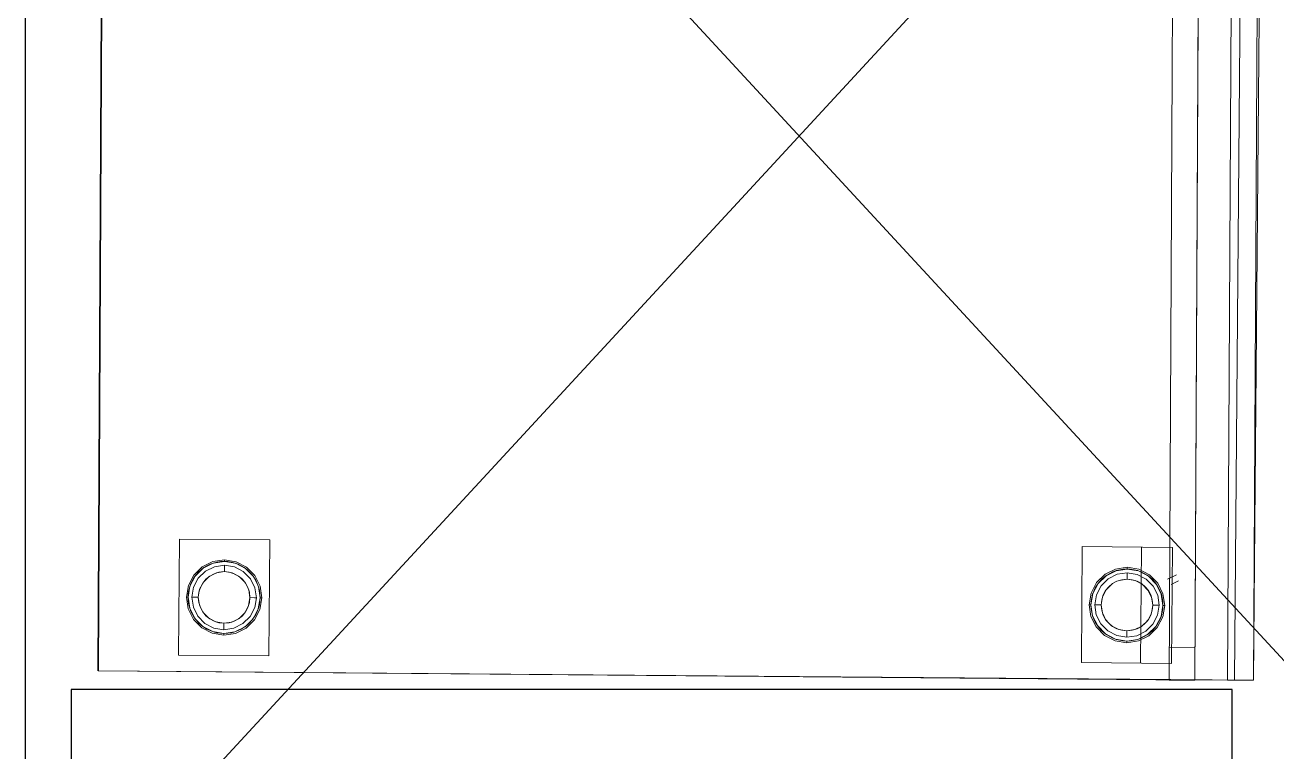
# Model space of a CAD drawing. Header units: millimetres. Extents: x -34838 to 729576, y -214038 to 121482.
# Drawn here: x 726092 to 727062, y -93506 to -92942 of the extents above; entities that cross this region are included whole.
import ezdxf

# ---------------------------------------------------------------- set-up
doc = ezdxf.new("R2010")
doc.units = ezdxf.units.MM
doc.header["$MEASUREMENT"] = 0
for name, color, linetype, lineweight in [('S-Prof__Вентиляція', 106, 'Continuous', 30), ('S-Prof__Обладнання__Обладнання з нержавіючої сталі', 191, 'Continuous', 30), ('S-Prof__Обладнання__Теплове обладнання', 51, 'Continuous', 13)]:
    doc.layers.add(name, color=color, linetype=linetype, lineweight=lineweight)

msp = doc.modelspace()

# ---------------------------------------------------------------- linework, layer by layer
msp.add_3dface([(726153.59, -92414.92, 150), (726148.33, -93443.06), (726148.33, -93443.06, 1780), (726153.59, -92414.92, 1930)])
at = {"layer": 'S-Prof__Вентиляція'}
for p, q in [((726091.69, -92378.18), (726091.69, -93678.18)), ((726091.69, -92378.18), (727291.69, -93678.18)), ((726091.69, -93678.18), (727291.69, -92378.18))]:
    msp.add_line(p, q, dxfattribs=at)
at = {"layer": 'S-Prof__Обладнання__Обладнання з нержавіючої сталі'}
for p, q in [((727027.41, -93457.69), (726127.41, -93457.69)), ((726127.41, -93457.69), (726127.41, -95068.69)), ((727027.41, -95068.69), (727027.41, -93457.69))]:
    msp.add_line(p, q, dxfattribs=at)
at = {"layer": 'S-Prof__Обладнання__Теплове обладнання'}
for centre, radius in [((726246, -93386.16, -84), 27.91), ((726246, -93386.16, -150), 20), ((726945.82, -93392.04, -84), 27.91), ((726945.82, -93392.04, -150), 20)]:
    msp.add_circle(centre, radius, dxfattribs=at)
for points in [[(726153.59, -92414.92, 150), (727003.56, -92422.07, 150), (726998.3, -93450.21, 1780), (726148.33, -93443.06)], [(726998.3, -93450.21, 1780), (726978.6, -93450.21, 1780), (726983.31, -92451.9, 1434.99), (727003.31, -92452.07, 1434.99)], [(726998.3, -93450.21, 1780), (727003.31, -92452.07, 854.94), (727003.31, -92452.07, 150), (726998.3, -93450.21, 1780)], [(726998.3, -93450.21, 1780), (727003.31, -92452.07, 1470), (727003.31, -92452.07, 1930), (726998.3, -93450.21, 1780)], [(727043.95, -93450.21, 1780), (727049.2, -92452.45, 3214.99), (727029.2, -92452.28, 3214.99), (727023.68, -93450.21, 1780)], [(727043.95, -93450.21, 1780), (727029.17, -93450.15, 997.56), (727037.34, -92454.05, 3329), (727052.34, -92454.17, 3329)], [(726210.63, -93430.86, -2), (726210.63, -93430.86), (726211.38, -93340.86), (726211.38, -93340.86, -2)], [(726280.62, -93431.45), (726281.38, -93341.45), (726211.38, -93340.86), (726210.63, -93430.86)], [(726280.62, -93431.45, -2), (726210.63, -93430.86, -2), (726211.38, -93340.86, -2), (726281.38, -93341.45, -2)], [(726281.38, -93341.45, -2), (726211.38, -93340.86, -2), (726211.38, -93340.86), (726281.38, -93341.45)], [(726280.62, -93431.45, -2), (726281.38, -93341.45, -2), (726281.38, -93341.45), (726280.62, -93431.45)], [(726980.44, -93437.33), (726981.2, -93347.34), (726911.2, -93346.75), (726910.44, -93436.75)], [(726980.44, -93437.33, -2), (726910.44, -93436.75, -2), (726911.2, -93346.75, -2), (726981.2, -93347.34, -2)], [(726981.2, -93347.34, -2), (726911.2, -93346.75, -2), (726911.2, -93346.75), (726981.2, -93347.34)], [(726956.33, -93437.13, 1282.99), (726956.33, -93437.13, 1284.99), (726957.08, -93347.13, 1284.99), (726957.08, -93347.13, 1282.99)], [(726280.62, -93431.45, -2), (726280.62, -93431.45), (726210.63, -93430.86), (726210.63, -93430.86, -2)], [(726148.33, -93443.06, -1284.99), (726952.42, -93449.82, -3064.99), (727043.95, -93450.21, 1780), (726148.33, -93443.06, -1284.99)]]:
    msp.add_3dface(points, dxfattribs=at)
for points, invisible_edges in [([(726229.01, -93362.35, -79), (726229.79, -93363.44, -84), (726237.6, -93359.54, -84), (726237.2, -93358.26, -79)], 5), ([(726229.01, -93362.35, -2), (726229.01, -93362.35, -79), (726237.2, -93358.26, -79), (726237.2, -93358.26, -2)], 5), ([(726237.2, -93358.26, -79), (726237.6, -93359.54, -84), (726246.24, -93358.25, -84), (726246.25, -93356.91, -79)], 1), ([(726237.2, -93358.26, -2), (726237.2, -93358.26, -79), (726246.25, -93356.91, -79), (726246.25, -93356.91, -2)], 1), ([(726246.25, -93356.91, -79), (726246.24, -93358.25, -84), (726254.85, -93359.69, -84), (726255.28, -93358.42, -79)], 4), ([(726246.25, -93356.91, -2), (726246.25, -93356.91, -79), (726255.28, -93358.42, -79), (726255.28, -93358.42, -2)], 4), ([(726255.28, -93358.42, -79), (726254.85, -93359.69, -84), (726262.6, -93363.72, -84), (726263.39, -93362.64, -79)], 5), ([(726255.28, -93358.42, -2), (726255.28, -93358.42, -79), (726263.39, -93362.64, -79), (726263.39, -93362.64, -2)], 5), ([(726218.26, -93376.88, -79), (726219.53, -93377.31, -84), (726223.56, -93369.56, -84), (726222.48, -93368.77, -79)], 5), ([(726218.26, -93376.88, -2), (726218.26, -93376.88, -79), (726222.48, -93368.77, -79), (726222.48, -93368.77, -2)], 5), ([(726222.48, -93368.77, -79), (726223.56, -93369.56, -84), (726229.79, -93363.44, -84), (726229.01, -93362.35, -79)], 5), ([(726222.48, -93368.77, -2), (726222.48, -93368.77, -79), (726229.01, -93362.35, -79), (726229.01, -93362.35, -2)], 5), ([(726231.48, -93365.81, -84), (726231.48, -93365.81, -145), (726225.9, -93371.29, -145), (726225.9, -93371.29, -84)], 5), ([(726231.48, -93365.81, -145), (726232.33, -93367, -148.54), (726227.08, -93372.16, -148.54), (726225.9, -93371.29, -145)], 7), ([(726232.33, -93367, -148.54), (726234.38, -93369.88, -150), (726229.92, -93374.27, -150), (726227.08, -93372.16, -148.54)], 13), ([(726238.48, -93362.32, -84), (726238.48, -93362.32, -145), (726231.48, -93365.81, -145), (726231.48, -93365.81, -84)], 5), ([(726238.48, -93362.32, -145), (726238.92, -93363.71, -148.54), (726232.33, -93367, -148.54), (726231.48, -93365.81, -145)], 7), ([(726238.92, -93363.71, -148.54), (726239.98, -93367.08, -150), (726234.38, -93369.88, -150), (726232.33, -93367, -148.54)], 13), ([(726246.21, -93361.16, -84), (726246.21, -93361.16, -145), (726238.48, -93362.32, -145), (726238.48, -93362.32, -84)], 4), ([(726246.21, -93361.16, -145), (726246.2, -93362.62, -148.54), (726238.92, -93363.71, -148.54), (726238.48, -93362.32, -145)], 6), ([(726246.2, -93362.62, -148.54), (726246.17, -93366.16, -150), (726239.98, -93367.08, -150), (726238.92, -93363.71, -148.54)], 12), ([(726253.46, -93363.83, -148.54), (726252.34, -93367.19, -150), (726246.17, -93366.16, -150), (726246.2, -93362.62, -148.54)], 9), ([(726253.93, -93362.45, -145), (726253.46, -93363.83, -148.54), (726246.2, -93362.62, -148.54), (726246.21, -93361.16, -145)], 3), ([(726253.93, -93362.45, -84), (726253.93, -93362.45, -145), (726246.21, -93361.16, -145), (726246.21, -93361.16, -84)], 1), ([(726260, -93367.23, -148.54), (726257.89, -93370.08, -150), (726252.34, -93367.19, -150), (726253.46, -93363.83, -148.54)], 13), ([(726260.87, -93366.06, -145), (726260, -93367.23, -148.54), (726253.46, -93363.83, -148.54), (726253.93, -93362.45, -145)], 7), ([(726260.87, -93366.06, -84), (726260.87, -93366.06, -145), (726253.93, -93362.45, -145), (726253.93, -93362.45, -84)], 5), ([(726265.16, -93372.48, -148.54), (726262.28, -93374.54, -150), (726257.89, -93370.08, -150), (726260, -93367.23, -148.54)], 13), ([(726266.35, -93371.63, -145), (726265.16, -93372.48, -148.54), (726260, -93367.23, -148.54), (726260.87, -93366.06, -145)], 7), ([(726266.35, -93371.63, -84), (726266.35, -93371.63, -145), (726260.87, -93366.06, -145), (726260.87, -93366.06, -84)], 5), ([(726263.39, -93362.64, -79), (726262.6, -93363.72, -84), (726268.72, -93369.94, -84), (726269.81, -93369.16, -79)], 5), ([(726263.39, -93362.64, -2), (726263.39, -93362.64, -79), (726269.81, -93369.16, -79), (726269.81, -93369.16, -2)], 5), ([(726269.81, -93369.16, -79), (726268.72, -93369.94, -84), (726272.62, -93377.76, -84), (726273.9, -93377.35, -79)], 5), ([(726269.81, -93369.16, -2), (726269.81, -93369.16, -79), (726273.9, -93377.35, -79), (726273.9, -93377.35, -2)], 5), ([(726922.3, -93374.65, -79), (726923.38, -93375.45, -84), (726929.61, -93369.32, -84), (726928.83, -93368.23, -79)], 5), ([(726922.3, -93374.65, -2), (726922.3, -93374.65, -79), (726928.83, -93368.23, -79), (726928.83, -93368.23, -2)], 5), ([(726928.83, -93368.23, -79), (726929.61, -93369.32, -84), (726937.42, -93365.43, -84), (726937.02, -93364.15, -79)], 5), ([(726928.83, -93368.23, -2), (726928.83, -93368.23, -79), (726937.02, -93364.15, -79), (726937.02, -93364.15, -2)], 5), ([(726938.3, -93368.2, -145), (726938.74, -93369.6, -148.54), (726932.15, -93372.88, -148.54), (726931.3, -93371.69, -145)], 7), ([(726937.02, -93364.15, -79), (726937.42, -93365.43, -84), (726946.06, -93364.13, -84), (726946.07, -93362.79, -79)], 1), ([(726937.02, -93364.15, -2), (726937.02, -93364.15, -79), (726946.07, -93362.79, -79), (726946.07, -93362.79, -2)], 1), ([(726946.03, -93367.04, -84), (726946.03, -93367.04, -145), (726938.3, -93368.2, -145), (726938.3, -93368.2, -84)], 4), ([(726946.03, -93367.04, -145), (726946.02, -93368.51, -148.54), (726938.74, -93369.6, -148.54), (726938.3, -93368.2, -145)], 6), ([(726946.02, -93368.51, -148.54), (726945.99, -93372.04, -150), (726939.8, -93372.97, -150), (726938.74, -93369.6, -148.54)], 12), ([(726953.28, -93369.72, -148.54), (726952.16, -93373.07, -150), (726945.99, -93372.04, -150), (726946.02, -93368.51, -148.54)], 9), ([(726953.75, -93368.33, -145), (726953.28, -93369.72, -148.54), (726946.02, -93368.51, -148.54), (726946.03, -93367.04, -145)], 3), ([(726953.75, -93368.33, -84), (726953.75, -93368.33, -145), (726946.03, -93367.04, -145), (726946.03, -93367.04, -84)], 1), ([(726946.07, -93362.79, -79), (726946.06, -93364.13, -84), (726954.67, -93365.57, -84), (726955.09, -93364.3, -79)], 4), ([(726946.07, -93362.79, -2), (726946.07, -93362.79, -79), (726955.09, -93364.3, -79), (726955.09, -93364.3, -2)], 4), ([(726959.82, -93373.12, -148.54), (726957.71, -93375.96, -150), (726952.16, -93373.07, -150), (726953.28, -93369.72, -148.54)], 13), ([(726960.69, -93371.94, -145), (726959.82, -93373.12, -148.54), (726953.28, -93369.72, -148.54), (726953.75, -93368.33, -145)], 7), ([(726960.69, -93371.94, -84), (726960.69, -93371.94, -145), (726953.75, -93368.33, -145), (726953.75, -93368.33, -84)], 5), ([(726955.09, -93364.3, -79), (726954.67, -93365.57, -84), (726962.42, -93369.6, -84), (726963.21, -93368.52, -79)], 5), ([(726955.09, -93364.3, -2), (726955.09, -93364.3, -79), (726963.21, -93368.52, -79), (726963.21, -93368.52, -2)], 5), ([(726963.21, -93368.52, -79), (726962.42, -93369.6, -84), (726968.54, -93375.83, -84), (726969.63, -93375.05, -79)], 5), ([(726963.21, -93368.52, -2), (726963.21, -93368.52, -79), (726969.63, -93375.05, -79), (726969.63, -93375.05, -2)], 5), ([(726984.18, -93368.59, 1200.99), (726984.18, -93368.59, 1139.99), (726977.18, -93372.08, 1139.99), (726977.18, -93372.08, 1200.99)], 5), ([(726984.62, -93369.98, 1136.45), (726985.69, -93373.35, 1134.99), (726980.09, -93376.15, 1134.99), (726978.03, -93373.27, 1136.45)], 13), ([(726216.75, -93385.91, -79), (726218.09, -93385.92, -84), (726219.53, -93377.31, -84), (726218.26, -93376.88, -79)], 4), ([(726216.75, -93385.91, -2), (726216.75, -93385.91, -79), (726218.26, -93376.88, -79), (726218.26, -93376.88, -2)], 4), ([(726222.29, -93378.23, -84), (726222.29, -93378.23, -145), (726221, -93385.95, -145), (726221, -93385.95, -84)], 1), ([(726222.29, -93378.23, -145), (726223.68, -93378.7, -148.54), (726222.47, -93385.96, -148.54), (726221, -93385.95, -145)], 3), ([(726225.9, -93371.29, -84), (726225.9, -93371.29, -145), (726222.29, -93378.23, -145), (726222.29, -93378.23, -84)], 5), ([(726225.9, -93371.29, -145), (726227.08, -93372.16, -148.54), (726223.68, -93378.7, -148.54), (726222.29, -93378.23, -145)], 7), ([(726223.68, -93378.7, -148.54), (726227.03, -93379.82, -150), (726226, -93385.99, -150), (726222.47, -93385.96, -148.54)], 9), ([(726227.08, -93372.16, -148.54), (726229.92, -93374.27, -150), (726227.03, -93379.82, -150), (726223.68, -93378.7, -148.54)], 13), ([(726268.45, -93379.07, -148.54), (726265.08, -93380.14, -150), (726262.28, -93374.54, -150), (726265.16, -93372.48, -148.54)], 13), ([(726269.54, -93386.35, -148.54), (726266, -93386.32, -150), (726265.08, -93380.14, -150), (726268.45, -93379.07, -148.54)], 12), ([(726269.84, -93378.63, -145), (726268.45, -93379.07, -148.54), (726265.16, -93372.48, -148.54), (726266.35, -93371.63, -145)], 7), ([(726269.84, -93378.63, -84), (726269.84, -93378.63, -145), (726266.35, -93371.63, -145), (726266.35, -93371.63, -84)], 5), ([(726271, -93386.37, -145), (726269.54, -93386.35, -148.54), (726268.45, -93379.07, -148.54), (726269.84, -93378.63, -145)], 6), ([(726271, -93386.37, -84), (726271, -93386.37, -145), (726269.84, -93378.63, -145), (726269.84, -93378.63, -84)], 4), ([(726273.9, -93377.35, -79), (726272.62, -93377.76, -84), (726273.91, -93386.39, -84), (726275.25, -93386.4, -79)], 1), ([(726273.9, -93377.35, -2), (726273.9, -93377.35, -79), (726275.25, -93386.4, -79), (726275.25, -93386.4, -2)], 1), ([(726918.08, -93382.77, -79), (726919.35, -93383.19, -84), (726923.38, -93375.45, -84), (726922.3, -93374.65, -79)], 5), ([(726918.08, -93382.77, -2), (726918.08, -93382.77, -79), (726922.3, -93374.65, -79), (726922.3, -93374.65, -2)], 5), ([(726925.72, -93377.18, -84), (726925.72, -93377.18, -145), (726922.11, -93384.12, -145), (726922.11, -93384.12, -84)], 5), ([(726925.72, -93377.18, -145), (726926.9, -93378.05, -148.54), (726923.5, -93384.58, -148.54), (726922.11, -93384.12, -145)], 7), ([(726926.9, -93378.05, -148.54), (726929.74, -93380.15, -150), (726926.85, -93385.7, -150), (726923.5, -93384.58, -148.54)], 13), ([(726931.3, -93371.69, -84), (726931.3, -93371.69, -145), (726925.72, -93377.18, -145), (726925.72, -93377.18, -84)], 5), ([(726931.3, -93371.69, -145), (726932.15, -93372.88, -148.54), (726926.9, -93378.05, -148.54), (726925.72, -93377.18, -145)], 7), ([(726932.15, -93372.88, -148.54), (726934.2, -93375.76, -150), (726929.74, -93380.15, -150), (726926.9, -93378.05, -148.54)], 13), ([(726964.98, -93378.37, -148.54), (726962.1, -93380.42, -150), (726957.71, -93375.96, -150), (726959.82, -93373.12, -148.54)], 13), ([(726966.17, -93377.52, -145), (726964.98, -93378.37, -148.54), (726959.82, -93373.12, -148.54), (726960.69, -93371.94, -145)], 7), ([(726966.17, -93377.52, -84), (726966.17, -93377.52, -145), (726960.69, -93371.94, -145), (726960.69, -93371.94, -84)], 5), ([(726968.27, -93384.96, -148.54), (726964.89, -93386.02, -150), (726962.1, -93380.42, -150), (726964.98, -93378.37, -148.54)], 13), ([(726969.66, -93384.52, -145), (726968.27, -93384.96, -148.54), (726964.98, -93378.37, -148.54), (726966.17, -93377.52, -145)], 7), ([(726969.66, -93384.52, -84), (726969.66, -93384.52, -145), (726966.17, -93377.52, -145), (726966.17, -93377.52, -84)], 5), ([(726969.63, -93375.05, -79), (726968.54, -93375.83, -84), (726972.44, -93383.64, -84), (726973.72, -93383.24, -79)], 5), ([(726969.63, -93375.05, -2), (726969.63, -93375.05, -79), (726973.72, -93383.24, -79), (726973.72, -93383.24, -2)], 5), ([(726218.11, -93394.96, -79), (726219.39, -93394.56, -84), (726218.09, -93385.92, -84), (726216.75, -93385.91, -79)], 1), ([(726218.11, -93394.96, -2), (726218.11, -93394.96, -79), (726216.75, -93385.91, -79), (726216.75, -93385.91, -2)], 1), ([(726221, -93385.95, -84), (726221, -93385.95, -145), (726222.16, -93393.68, -145), (726222.16, -93393.68, -84)], 4), ([(726221, -93385.95, -145), (726222.47, -93385.96, -148.54), (726223.56, -93393.24, -148.54), (726222.16, -93393.68, -145)], 6), ([(726222.47, -93385.96, -148.54), (726226, -93385.99, -150), (726226.93, -93392.18, -150), (726223.56, -93393.24, -148.54)], 12), ([(726268.32, -93393.62, -148.54), (726264.97, -93392.5, -150), (726266, -93386.32, -150), (726269.54, -93386.35, -148.54)], 9), ([(726269.71, -93394.08, -145), (726268.32, -93393.62, -148.54), (726269.54, -93386.35, -148.54), (726271, -93386.37, -145)], 3), ([(726269.71, -93394.08, -84), (726269.71, -93394.08, -145), (726271, -93386.37, -145), (726271, -93386.37, -84)], 1), ([(726275.25, -93386.4, -79), (726273.91, -93386.39, -84), (726272.47, -93395, -84), (726273.74, -93395.43, -79)], 4), ([(726275.25, -93386.4, -2), (726275.25, -93386.4, -79), (726273.74, -93395.43, -79), (726273.74, -93395.43, -2)], 4), ([(726916.57, -93391.8, -79), (726917.91, -93391.81, -84), (726919.35, -93383.19, -84), (726918.08, -93382.77, -79)], 4), ([(726916.57, -93391.8, -2), (726916.57, -93391.8, -79), (726918.08, -93382.77, -79), (726918.08, -93382.77, -2)], 4), ([(726922.11, -93384.12, -84), (726922.11, -93384.12, -145), (726920.82, -93391.83, -145), (726920.82, -93391.83, -84)], 1), ([(726922.11, -93384.12, -145), (726923.5, -93384.58, -148.54), (726922.29, -93391.84, -148.54), (726920.82, -93391.83, -145)], 3), ([(726923.5, -93384.58, -148.54), (726926.85, -93385.7, -150), (726925.82, -93391.87, -150), (726922.29, -93391.84, -148.54)], 9), ([(726969.36, -93392.24, -148.54), (726965.82, -93392.21, -150), (726964.89, -93386.02, -150), (726968.27, -93384.96, -148.54)], 12), ([(726970.82, -93392.25, -145), (726969.36, -93392.24, -148.54), (726968.27, -93384.96, -148.54), (726969.66, -93384.52, -145)], 6), ([(726970.82, -93392.25, -84), (726970.82, -93392.25, -145), (726969.66, -93384.52, -145), (726969.66, -93384.52, -84)], 4), ([(726973.72, -93383.24, -79), (726972.44, -93383.64, -84), (726973.73, -93392.28, -84), (726975.07, -93392.29, -79)], 1), ([(726973.72, -93383.24, -2), (726973.72, -93383.24, -79), (726975.07, -93392.29, -79), (726975.07, -93392.29, -2)], 1), ([(726222.2, -93403.15, -79), (726223.29, -93402.37, -84), (726219.39, -93394.56, -84), (726218.11, -93394.96, -79)], 5), ([(726222.2, -93403.15, -2), (726222.2, -93403.15, -79), (726218.11, -93394.96, -79), (726218.11, -93394.96, -2)], 5), ([(726222.16, -93393.68, -145), (726223.56, -93393.24, -148.54), (726226.85, -93399.83, -148.54), (726225.65, -93400.68, -145)], 7), ([(726222.16, -93393.68, -84), (726222.16, -93393.68, -145), (726225.65, -93400.68, -145), (726225.65, -93400.68, -84)], 5), ([(726223.56, -93393.24, -148.54), (726226.93, -93392.18, -150), (726229.72, -93397.78, -150), (726226.85, -93399.83, -148.54)], 13), ([(726226.85, -93399.83, -148.54), (726229.72, -93397.78, -150), (726234.11, -93402.24, -150), (726232.01, -93405.08, -148.54)], 13), ([(726259.68, -93405.31, -148.54), (726257.62, -93402.44, -150), (726262.08, -93398.05, -150), (726264.93, -93400.15, -148.54)], 13), ([(726264.93, -93400.15, -148.54), (726262.08, -93398.05, -150), (726264.97, -93392.5, -150), (726268.32, -93393.62, -148.54)], 13), ([(726266.1, -93401.02, -145), (726264.93, -93400.15, -148.54), (726268.32, -93393.62, -148.54), (726269.71, -93394.08, -145)], 7), ([(726266.1, -93401.02, -84), (726266.1, -93401.02, -145), (726269.71, -93394.08, -145), (726269.71, -93394.08, -84)], 5), ([(726273.74, -93395.43, -79), (726272.47, -93395, -84), (726268.44, -93402.75, -84), (726269.52, -93403.55, -79)], 5), ([(726273.74, -93395.43, -2), (726273.74, -93395.43, -79), (726269.52, -93403.55, -79), (726269.52, -93403.55, -2)], 5), ([(726917.93, -93400.85, -79), (726919.21, -93400.44, -84), (726917.91, -93391.81, -84), (726916.57, -93391.8, -79)], 1), ([(726917.93, -93400.85, -2), (726917.93, -93400.85, -79), (726916.57, -93391.8, -79), (726916.57, -93391.8, -2)], 1), ([(726920.82, -93391.83, -84), (726920.82, -93391.83, -145), (726921.98, -93399.57, -145), (726921.98, -93399.57, -84)], 4), ([(726920.82, -93391.83, -145), (726922.29, -93391.84, -148.54), (726923.38, -93399.13, -148.54), (726921.98, -93399.57, -145)], 6), ([(726921.98, -93399.57, -145), (726923.38, -93399.13, -148.54), (726926.67, -93405.71, -148.54), (726925.47, -93406.57, -145)], 7), ([(726921.98, -93399.57, -84), (726921.98, -93399.57, -145), (726925.47, -93406.57, -145), (726925.47, -93406.57, -84)], 5), ([(726922.29, -93391.84, -148.54), (726925.82, -93391.87, -150), (726926.75, -93398.06, -150), (726923.38, -93399.13, -148.54)], 12), ([(726923.38, -93399.13, -148.54), (726926.75, -93398.06, -150), (726929.54, -93403.66, -150), (726926.67, -93405.71, -148.54)], 13), ([(726964.75, -93406.03, -148.54), (726961.9, -93403.93, -150), (726964.79, -93398.38, -150), (726968.14, -93399.5, -148.54)], 13), ([(726965.92, -93406.91, -145), (726964.75, -93406.03, -148.54), (726968.14, -93399.5, -148.54), (726969.53, -93399.97, -145)], 7), ([(726968.14, -93399.5, -148.54), (726964.79, -93398.38, -150), (726965.82, -93392.21, -150), (726969.36, -93392.24, -148.54)], 9), ([(726969.53, -93399.97, -145), (726968.14, -93399.5, -148.54), (726969.36, -93392.24, -148.54), (726970.82, -93392.25, -145)], 3), ([(726969.53, -93399.97, -84), (726969.53, -93399.97, -145), (726970.82, -93392.25, -145), (726970.82, -93392.25, -84)], 1), ([(726975.07, -93392.29, -79), (726973.73, -93392.28, -84), (726972.29, -93400.89, -84), (726973.56, -93401.31, -79)], 4), ([(726975.07, -93392.29, -2), (726975.07, -93392.29, -79), (726973.56, -93401.31, -79), (726973.56, -93401.31, -2)], 4), ([(726228.61, -93409.67, -79), (726229.41, -93408.6, -84), (726223.29, -93402.37, -84), (726222.2, -93403.15, -79)], 5), ([(726228.61, -93409.67, -2), (726228.61, -93409.67, -79), (726222.2, -93403.15, -79), (726222.2, -93403.15, -2)], 5), ([(726225.65, -93400.68, -145), (726226.85, -93399.83, -148.54), (726232.01, -93405.08, -148.54), (726231.14, -93406.26, -145)], 7), ([(726225.65, -93400.68, -84), (726225.65, -93400.68, -145), (726231.14, -93406.26, -145), (726231.14, -93406.26, -84)], 5), ([(726236.73, -93413.9, -79), (726237.16, -93412.63, -84), (726229.41, -93408.6, -84), (726228.61, -93409.67, -79)], 5), ([(726231.14, -93406.26, -145), (726232.01, -93405.08, -148.54), (726238.54, -93408.48, -148.54), (726238.08, -93409.87, -145)], 7), ([(726231.14, -93406.26, -84), (726231.14, -93406.26, -145), (726238.08, -93409.87, -145), (726238.08, -93409.87, -84)], 5), ([(726232.01, -93405.08, -148.54), (726234.11, -93402.24, -150), (726239.66, -93405.13, -150), (726238.54, -93408.48, -148.54)], 13), ([(726238.08, -93409.87, -145), (726238.54, -93408.48, -148.54), (726245.81, -93409.69, -148.54), (726245.79, -93411.16, -145)], 3), ([(726238.54, -93408.48, -148.54), (726239.66, -93405.13, -150), (726245.83, -93406.16, -150), (726245.81, -93409.69, -148.54)], 9), ([(726245.79, -93411.16, -145), (726245.81, -93409.69, -148.54), (726253.09, -93408.6, -148.54), (726253.53, -93410, -145)], 6), ([(726245.81, -93409.69, -148.54), (726245.83, -93406.16, -150), (726252.02, -93405.23, -150), (726253.09, -93408.6, -148.54)], 12), ([(726253.09, -93408.6, -148.54), (726252.02, -93405.23, -150), (726257.62, -93402.44, -150), (726259.68, -93405.31, -148.54)], 13), ([(726253.53, -93410, -145), (726253.09, -93408.6, -148.54), (726259.68, -93405.31, -148.54), (726260.53, -93406.5, -145)], 7), ([(726253.53, -93410, -84), (726253.53, -93410, -145), (726260.53, -93406.5, -145), (726260.53, -93406.5, -84)], 5), ([(726263, -93409.96, -79), (726262.22, -93408.87, -84), (726254.4, -93412.77, -84), (726254.81, -93414.05, -79)], 5), ([(726260.53, -93406.5, -145), (726259.68, -93405.31, -148.54), (726264.93, -93400.15, -148.54), (726266.1, -93401.02, -145)], 7), ([(726260.53, -93406.5, -84), (726260.53, -93406.5, -145), (726266.1, -93401.02, -145), (726266.1, -93401.02, -84)], 5), ([(726269.52, -93403.55, -79), (726268.44, -93402.75, -84), (726262.22, -93408.87, -84), (726263, -93409.96, -79)], 5), ([(726269.52, -93403.55, -2), (726269.52, -93403.55, -79), (726263, -93409.96, -79), (726263, -93409.96, -2)], 5), ([(726922.01, -93409.03, -79), (726923.1, -93408.26, -84), (726919.21, -93400.44, -84), (726917.93, -93400.85, -79)], 5), ([(726922.01, -93409.03, -2), (726922.01, -93409.03, -79), (726917.93, -93400.85, -79), (726917.93, -93400.85, -2)], 5), ([(726928.43, -93415.56, -79), (726929.23, -93414.48, -84), (726923.1, -93408.26, -84), (726922.01, -93409.03, -79)], 5), ([(726928.43, -93415.56, -2), (726928.43, -93415.56, -79), (726922.01, -93409.03, -79), (726922.01, -93409.03, -2)], 5), ([(726925.47, -93406.57, -145), (726926.67, -93405.71, -148.54), (726931.83, -93410.96, -148.54), (726930.96, -93412.14, -145)], 7), ([(726925.47, -93406.57, -84), (726925.47, -93406.57, -145), (726930.96, -93412.14, -145), (726930.96, -93412.14, -84)], 5), ([(726926.67, -93405.71, -148.54), (726929.54, -93403.66, -150), (726933.93, -93408.12, -150), (726931.83, -93410.96, -148.54)], 13), ([(726931.83, -93410.96, -148.54), (726933.93, -93408.12, -150), (726939.48, -93411.01, -150), (726938.36, -93414.36, -148.54)], 13), ([(726952.91, -93414.49, -148.54), (726951.84, -93411.11, -150), (726957.44, -93408.32, -150), (726959.49, -93411.2, -148.54)], 13), ([(726959.49, -93411.2, -148.54), (726957.44, -93408.32, -150), (726961.9, -93403.93, -150), (726964.75, -93406.03, -148.54)], 13), ([(726960.35, -93412.39, -145), (726959.49, -93411.2, -148.54), (726964.75, -93406.03, -148.54), (726965.92, -93406.91, -145)], 7), ([(726960.35, -93412.39, -84), (726960.35, -93412.39, -145), (726965.92, -93406.91, -145), (726965.92, -93406.91, -84)], 5), ([(726969.34, -93409.43, -79), (726968.26, -93408.64, -84), (726962.04, -93414.76, -84), (726962.81, -93415.85, -79)], 5), ([(726969.34, -93409.43, -2), (726969.34, -93409.43, -79), (726962.81, -93415.85, -79), (726962.81, -93415.85, -2)], 5), ([(726965.92, -93406.91, -84), (726965.92, -93406.91, -145), (726969.53, -93399.97, -145), (726969.53, -93399.97, -84)], 5), ([(726973.56, -93401.31, -79), (726972.29, -93400.89, -84), (726968.26, -93408.64, -84), (726969.34, -93409.43, -79)], 5), ([(726973.56, -93401.31, -2), (726973.56, -93401.31, -79), (726969.34, -93409.43, -79), (726969.34, -93409.43, -2)], 5), ([(726236.73, -93413.9, -2), (726236.73, -93413.9, -79), (726228.61, -93409.67, -79), (726228.61, -93409.67, -2)], 5), ([(726245.76, -93415.41, -79), (726245.77, -93414.07, -84), (726237.16, -93412.63, -84), (726236.73, -93413.9, -79)], 4), ([(726245.76, -93415.41, -2), (726245.76, -93415.41, -79), (726236.73, -93413.9, -79), (726236.73, -93413.9, -2)], 4), ([(726238.08, -93409.87, -84), (726238.08, -93409.87, -145), (726245.79, -93411.16, -145), (726245.79, -93411.16, -84)], 1), ([(726254.81, -93414.05, -79), (726254.4, -93412.77, -84), (726245.77, -93414.07, -84), (726245.76, -93415.41, -79)], 1), ([(726254.81, -93414.05, -2), (726254.81, -93414.05, -79), (726245.76, -93415.41, -79), (726245.76, -93415.41, -2)], 1), ([(726245.79, -93411.16, -84), (726245.79, -93411.16, -145), (726253.53, -93410, -145), (726253.53, -93410, -84)], 4), ([(726263, -93409.96, -2), (726263, -93409.96, -79), (726254.81, -93414.05, -79), (726254.81, -93414.05, -2)], 5), ([(726936.55, -93419.78, -79), (726936.97, -93418.51, -84), (726929.23, -93414.48, -84), (726928.43, -93415.56, -79)], 5), ([(726936.55, -93419.78, -2), (726936.55, -93419.78, -79), (726928.43, -93415.56, -79), (726928.43, -93415.56, -2)], 5), ([(726930.96, -93412.14, -145), (726931.83, -93410.96, -148.54), (726938.36, -93414.36, -148.54), (726937.9, -93415.75, -145)], 7), ([(726930.96, -93412.14, -84), (726930.96, -93412.14, -145), (726937.9, -93415.75, -145), (726937.9, -93415.75, -84)], 5), ([(726945.58, -93421.29, -79), (726945.59, -93419.95, -84), (726936.97, -93418.51, -84), (726936.55, -93419.78, -79)], 4), ([(726937.9, -93415.75, -145), (726938.36, -93414.36, -148.54), (726945.62, -93415.58, -148.54), (726945.61, -93417.04, -145)], 3), ([(726937.9, -93415.75, -84), (726937.9, -93415.75, -145), (726945.61, -93417.04, -145), (726945.61, -93417.04, -84)], 1), ([(726938.36, -93414.36, -148.54), (726939.48, -93411.01, -150), (726945.65, -93412.04, -150), (726945.62, -93415.58, -148.54)], 9), ([(726954.63, -93419.93, -79), (726954.22, -93418.66, -84), (726945.59, -93419.95, -84), (726945.58, -93421.29, -79)], 1), ([(726945.61, -93417.04, -145), (726945.62, -93415.58, -148.54), (726952.91, -93414.49, -148.54), (726953.35, -93415.88, -145)], 6), ([(726945.61, -93417.04, -84), (726945.61, -93417.04, -145), (726953.35, -93415.88, -145), (726953.35, -93415.88, -84)], 4), ([(726945.62, -93415.58, -148.54), (726945.65, -93412.04, -150), (726951.84, -93411.11, -150), (726952.91, -93414.49, -148.54)], 12), ([(726953.35, -93415.88, -145), (726952.91, -93414.49, -148.54), (726959.49, -93411.2, -148.54), (726960.35, -93412.39, -145)], 7), ([(726953.35, -93415.88, -84), (726953.35, -93415.88, -145), (726960.35, -93412.39, -145), (726960.35, -93412.39, -84)], 5), ([(726962.81, -93415.85, -79), (726962.04, -93414.76, -84), (726954.22, -93418.66, -84), (726954.63, -93419.93, -79)], 5), ([(726962.81, -93415.85, -2), (726962.81, -93415.85, -79), (726954.63, -93419.93, -79), (726954.63, -93419.93, -2)], 5), ([(726998.51, -93425.21, 1780), (726998.3, -93450.21, 1780), (726148.33, -93443.06, 1780), (726978.51, -93425.04, 1780)], 4), ([(726945.58, -93421.29, -2), (726945.58, -93421.29, -79), (726936.55, -93419.78, -79), (726936.55, -93419.78, -2)], 4), ([(726954.63, -93419.93, -2), (726954.63, -93419.93, -79), (726945.58, -93421.29, -79), (726945.58, -93421.29, -2)], 1)]:
    msp.add_3dface(points, dxfattribs=dict(at, invisible_edges=invisible_edges))

doc.saveas('drawing.dxf')
